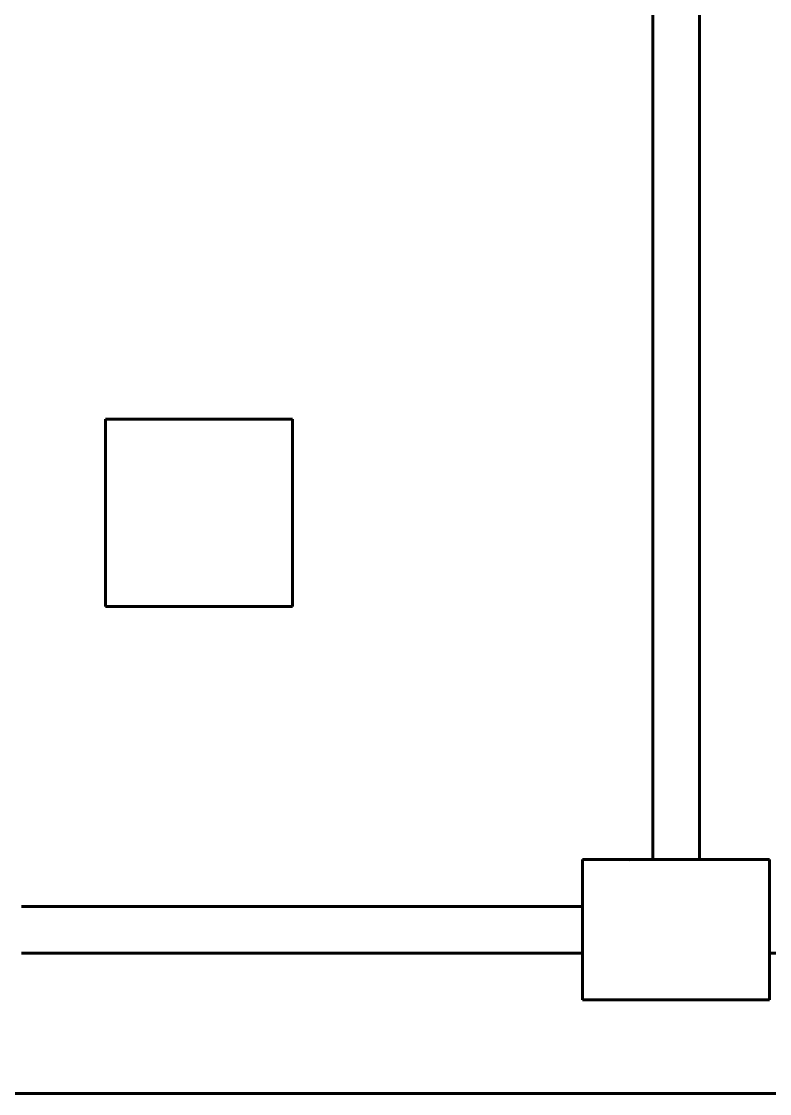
# Model space of a CAD drawing. Extents: x 0 to 297, y 0 to 292.
# Drawn here: x 162.34 to 170.34, y 62.79 to 74.25 of the extents above; entities that cross this region are included whole.
import ezdxf

# ---------------------------------------------------------------- set-up
doc = ezdxf.new("R2010")
doc.units = 0
doc.header["$MEASUREMENT"] = 0
doc.linetypes.add('K5LT_BASIC', pattern=[0])
doc.layers.add('Системный слой', color=7, linetype='Continuous')

# ---------------------------------------------------------------- blocks, each defined once
blk = doc.blocks.new('*U')
at = {"layer": 'Системный слой', "linetype": 'K5LT_BASIC', "lineweight": 60}
for p, q in [((165.236, 69.993), (163.236, 69.993)), ((163.236, 69.993), (163.236, 67.993)), ((165.236, 67.993), (165.236, 69.993)), ((163.236, 67.993), (165.236, 67.993)), ((170.338, 65.286), (168.338, 65.286)), ((168.338, 65.286), (168.338, 63.786)), ((170.338, 65.286), (168.338, 65.286)), ((168.338, 65.286), (168.338, 63.786)), ((170.338, 63.786), (170.338, 65.286)), ((170.338, 63.786), (170.338, 65.286)), ((168.338, 63.786), (170.338, 63.786)), ((168.338, 63.786), (170.338, 63.786))]:
    blk.add_line(p, q, dxfattribs=at)

msp = doc.modelspace()

# ---------------------------------------------------------------- linework, layer by layer
at = {"layer": 'Системный слой', "linetype": 'K5LT_BASIC', "lineweight": 60}
for p, q in [((169.088, 65.285), (169.088, 79.285)), ((169.588, 65.285), (169.588, 79.285)), ((168.338, 65.286), (168.338, 63.786)), ((168.338, 65.286), (170.338, 65.286)), ((170.338, 65.286), (168.338, 65.286)), ((168.338, 63.786), (168.338, 65.286)), ((168.338, 65.286), (168.338, 63.786)), ((168.338, 65.286), (170.338, 65.286)), ((168.838, 65.285), (168.338, 65.286)), ((170.338, 65.286), (168.338, 65.286)), ((170.338, 65.286), (170.338, 63.786)), ((170.338, 65.286), (170.338, 63.786)), ((170.338, 65.286), (170.338, 63.786)), ((170.338, 65.286), (170.338, 63.786)), ((162.338, 64.786), (168.338, 64.786)), ((168.338, 64.286), (162.338, 64.286)), ((176.338, 64.286), (170.338, 64.286)), ((170.338, 63.786), (168.338, 63.786)), ((168.338, 63.786), (170.338, 63.786)), ((170.338, 63.786), (168.338, 63.786)), ((168.338, 63.786), (170.338, 63.786)), ((169.588, 63.786), (168.838, 63.786)), ((169.588, 63.786), (168.838, 63.786)), ((157.338, 62.786), (200.338, 62.786))]:
    msp.add_line(p, q, dxfattribs=at)

# ---------------------------------------------------------------- block references
at = {"layer": 'Системный слой'}
msp.add_blockref('*U', (0, 0), dxfattribs=at)
msp.add_blockref('*U', (0, 0), dxfattribs=at)
msp.add_blockref('*U', (0, 0), dxfattribs=at)
msp.add_blockref('*U', (0, 0), dxfattribs=at)
msp.add_blockref('*U', (0, 0), dxfattribs=at)
msp.add_blockref('*U', (0, 0), dxfattribs=at)
msp.add_blockref('*U', (0, 0), dxfattribs=at)
msp.add_blockref('*U', (0, 0), dxfattribs=at)
msp.add_blockref('*U', (0, 0), dxfattribs=at)
msp.add_blockref('*U', (0, 0), dxfattribs=at)
msp.add_blockref('*U', (0, 0), dxfattribs=at)
msp.add_blockref('*U', (0, 0), dxfattribs=at)
msp.add_blockref('*U', (0, 0), dxfattribs=at)
msp.add_blockref('*U', (0, 0), dxfattribs=at)
msp.add_blockref('*U', (0, 0), dxfattribs=at)
msp.add_blockref('*U', (0, 0), dxfattribs=at)
msp.add_blockref('*U', (0, 0), dxfattribs=at)
msp.add_blockref('*U', (0, 0), dxfattribs=at)
msp.add_blockref('*U', (0, 0), dxfattribs=at)
msp.add_blockref('*U', (0, 0), dxfattribs=at)
msp.add_blockref('*U', (0, 0), dxfattribs=at)
msp.add_blockref('*U', (0, 0), dxfattribs=at)
msp.add_blockref('*U', (0, 0), dxfattribs=at)
msp.add_blockref('*U', (0, 0), dxfattribs=at)
msp.add_blockref('*U', (0, 0), dxfattribs=at)
msp.add_blockref('*U', (0, 0), dxfattribs=at)
msp.add_blockref('*U', (0, 0), dxfattribs=at)
msp.add_blockref('*U', (0, 0), dxfattribs=at)
msp.add_blockref('*U', (0, 0), dxfattribs=at)
msp.add_blockref('*U', (0, 0), dxfattribs=at)
msp.add_blockref('*U', (0, 0), dxfattribs=at)
msp.add_blockref('*U', (0, 0), dxfattribs=at)
msp.add_blockref('*U', (0, 0), dxfattribs=at)
msp.add_blockref('*U', (0, 0), dxfattribs=at)
msp.add_blockref('*U', (0, 0), dxfattribs=at)
msp.add_blockref('*U', (0, 0), dxfattribs=at)
msp.add_blockref('*U', (0, 0), dxfattribs=at)
msp.add_blockref('*U', (0, 0), dxfattribs=at)
msp.add_blockref('*U', (0, 0), dxfattribs=at)
msp.add_blockref('*U', (0, 0), dxfattribs=at)
msp.add_blockref('*U', (0, 0), dxfattribs=at)
msp.add_blockref('*U', (0, 0), dxfattribs=at)
msp.add_blockref('*U', (0, 0), dxfattribs=at)
msp.add_blockref('*U', (0, 0), dxfattribs=at)
msp.add_blockref('*U', (0, 0), dxfattribs=at)
msp.add_blockref('*U', (0, 0), dxfattribs=at)
msp.add_blockref('*U', (0, 0), dxfattribs=at)
msp.add_blockref('*U', (0, 0), dxfattribs=at)
msp.add_blockref('*U', (0, 0), dxfattribs=at)
msp.add_blockref('*U', (0, 0), dxfattribs=at)
msp.add_blockref('*U', (0, 0), dxfattribs=at)
msp.add_blockref('*U', (0, 0), dxfattribs=at)
msp.add_blockref('*U', (0, 0), dxfattribs=at)
msp.add_blockref('*U', (0, 0), dxfattribs=at)
msp.add_blockref('*U', (0, 0), dxfattribs=at)
msp.add_blockref('*U', (0, 0), dxfattribs=at)
msp.add_blockref('*U', (0, 0), dxfattribs=at)
msp.add_blockref('*U', (0, 0), dxfattribs=at)
msp.add_blockref('*U', (0, 0), dxfattribs=at)
msp.add_blockref('*U', (0, 0), dxfattribs=at)
msp.add_blockref('*U', (0, 0), dxfattribs=at)
msp.add_blockref('*U', (0, 0), dxfattribs=at)
msp.add_blockref('*U', (0, 0), dxfattribs=at)
msp.add_blockref('*U', (0, 0), dxfattribs=at)
msp.add_blockref('*U', (0, 0), dxfattribs=at)
msp.add_blockref('*U', (0, 0), dxfattribs=at)
msp.add_blockref('*U', (0, 0), dxfattribs=at)
msp.add_blockref('*U', (0, 0), dxfattribs=at)
msp.add_blockref('*U', (0, 0), dxfattribs=at)
msp.add_blockref('*U', (0, 0), dxfattribs=at)
msp.add_blockref('*U', (0, 0), dxfattribs=at)
msp.add_blockref('*U', (0, 0), dxfattribs=at)
msp.add_blockref('*U', (0, 0), dxfattribs=at)
msp.add_blockref('*U', (0, 0), dxfattribs=at)
msp.add_blockref('*U', (0, 0), dxfattribs=at)
msp.add_blockref('*U', (0, 0), dxfattribs=at)
msp.add_blockref('*U', (0, 0), dxfattribs=at)
msp.add_blockref('*U', (0, 0), dxfattribs=at)
msp.add_blockref('*U', (0, 0), dxfattribs=at)
msp.add_blockref('*U', (0, 0), dxfattribs=at)
msp.add_blockref('*U', (0, 0), dxfattribs=at)
msp.add_blockref('*U', (0, 0), dxfattribs=at)
msp.add_blockref('*U', (0, 0), dxfattribs=at)
msp.add_blockref('*U', (0, 0), dxfattribs=at)
msp.add_blockref('*U', (0, 0), dxfattribs=at)
msp.add_blockref('*U', (0, 0), dxfattribs=at)
msp.add_blockref('*U', (0, 0), dxfattribs=at)
msp.add_blockref('*U', (0, 0), dxfattribs=at)
msp.add_blockref('*U', (0, 0), dxfattribs=at)
msp.add_blockref('*U', (0, 0), dxfattribs=at)
msp.add_blockref('*U', (0, 0), dxfattribs=at)
msp.add_blockref('*U', (0, 0), dxfattribs=at)
msp.add_blockref('*U', (0, 0), dxfattribs=at)
msp.add_blockref('*U', (0, 0), dxfattribs=at)
msp.add_blockref('*U', (0, 0), dxfattribs=at)
msp.add_blockref('*U', (0, 0), dxfattribs=at)
msp.add_blockref('*U', (0, 0), dxfattribs=at)
msp.add_blockref('*U', (0, 0), dxfattribs=at)
msp.add_blockref('*U', (0, 0), dxfattribs=at)
msp.add_blockref('*U', (0, 0), dxfattribs=at)
msp.add_blockref('*U', (0, 0), dxfattribs=at)
msp.add_blockref('*U', (0, 0), dxfattribs=at)
msp.add_blockref('*U', (0, 0), dxfattribs=at)
msp.add_blockref('*U', (0, 0), dxfattribs=at)
msp.add_blockref('*U', (0, 0), dxfattribs=at)
msp.add_blockref('*U', (0, 0), dxfattribs=at)
msp.add_blockref('*U', (0, 0), dxfattribs=at)
msp.add_blockref('*U', (0, 0), dxfattribs=at)
msp.add_blockref('*U', (0, 0), dxfattribs=at)
msp.add_blockref('*U', (0, 0), dxfattribs=at)
msp.add_blockref('*U', (0, 0), dxfattribs=at)
msp.add_blockref('*U', (0, 0), dxfattribs=at)
msp.add_blockref('*U', (0, 0), dxfattribs=at)
msp.add_blockref('*U', (0, 0), dxfattribs=at)
msp.add_blockref('*U', (0, 0), dxfattribs=at)
msp.add_blockref('*U', (0, 0), dxfattribs=at)
msp.add_blockref('*U', (0, 0), dxfattribs=at)
msp.add_blockref('*U', (0, 0), dxfattribs=at)
msp.add_blockref('*U', (0, 0), dxfattribs=at)
msp.add_blockref('*U', (0, 0), dxfattribs=at)
msp.add_blockref('*U', (0, 0), dxfattribs=at)
msp.add_blockref('*U', (0, 0), dxfattribs=at)
msp.add_blockref('*U', (0, 0), dxfattribs=at)
msp.add_blockref('*U', (0, 0), dxfattribs=at)
msp.add_blockref('*U', (0, 0), dxfattribs=at)
msp.add_blockref('*U', (0, 0), dxfattribs=at)
msp.add_blockref('*U', (0, 0), dxfattribs=at)
msp.add_blockref('*U', (0, 0), dxfattribs=at)
msp.add_blockref('*U', (0, 0), dxfattribs=at)
msp.add_blockref('*U', (0, 0), dxfattribs=at)
msp.add_blockref('*U', (0, 0), dxfattribs=at)
msp.add_blockref('*U', (0, 0), dxfattribs=at)
msp.add_blockref('*U', (0, 0), dxfattribs=at)
msp.add_blockref('*U', (0, 0), dxfattribs=at)
msp.add_blockref('*U', (0, 0), dxfattribs=at)
msp.add_blockref('*U', (0, 0), dxfattribs=at)
msp.add_blockref('*U', (0, 0), dxfattribs=at)
msp.add_blockref('*U', (0, 0), dxfattribs=at)
msp.add_blockref('*U', (0, 0), dxfattribs=at)
msp.add_blockref('*U', (0, 0), dxfattribs=at)
msp.add_blockref('*U', (0, 0), dxfattribs=at)
msp.add_blockref('*U', (0, 0), dxfattribs=at)
msp.add_blockref('*U', (0, 0), dxfattribs=at)
msp.add_blockref('*U', (0, 0), dxfattribs=at)
msp.add_blockref('*U', (0, 0), dxfattribs=at)
msp.add_blockref('*U', (0, 0), dxfattribs=at)
msp.add_blockref('*U', (0, 0), dxfattribs=at)
msp.add_blockref('*U', (0, 0), dxfattribs=at)
msp.add_blockref('*U', (0, 0), dxfattribs=at)
msp.add_blockref('*U', (0, 0), dxfattribs=at)
msp.add_blockref('*U', (0, 0), dxfattribs=at)
msp.add_blockref('*U', (0, 0), dxfattribs=at)
msp.add_blockref('*U', (0, 0), dxfattribs=at)
msp.add_blockref('*U', (0, 0), dxfattribs=at)
msp.add_blockref('*U', (0, 0), dxfattribs=at)
msp.add_blockref('*U', (0, 0), dxfattribs=at)
msp.add_blockref('*U', (0, 0), dxfattribs=at)
msp.add_blockref('*U', (0, 0), dxfattribs=at)
msp.add_blockref('*U', (0, 0), dxfattribs=at)
msp.add_blockref('*U', (0, 0), dxfattribs=at)
msp.add_blockref('*U', (0, 0), dxfattribs=at)
msp.add_blockref('*U', (0, 0), dxfattribs=at)
msp.add_blockref('*U', (0, 0), dxfattribs=at)
msp.add_blockref('*U', (0, 0), dxfattribs=at)
msp.add_blockref('*U', (0, 0), dxfattribs=at)
msp.add_blockref('*U', (0, 0), dxfattribs=at)
msp.add_blockref('*U', (0, 0), dxfattribs=at)
msp.add_blockref('*U', (0, 0), dxfattribs=at)
msp.add_blockref('*U', (0, 0), dxfattribs=at)
msp.add_blockref('*U', (0, 0), dxfattribs=at)
msp.add_blockref('*U', (0, 0), dxfattribs=at)
msp.add_blockref('*U', (0, 0), dxfattribs=at)
msp.add_blockref('*U', (0, 0), dxfattribs=at)
msp.add_blockref('*U', (0, 0), dxfattribs=at)
msp.add_blockref('*U', (0, 0), dxfattribs=at)
msp.add_blockref('*U', (0, 0), dxfattribs=at)
msp.add_blockref('*U', (0, 0), dxfattribs=at)
msp.add_blockref('*U', (0, 0), dxfattribs=at)
msp.add_blockref('*U', (0, 0), dxfattribs=at)
msp.add_blockref('*U', (0, 0), dxfattribs=at)
msp.add_blockref('*U', (0, 0), dxfattribs=at)
msp.add_blockref('*U', (0, 0), dxfattribs=at)
msp.add_blockref('*U', (0, 0), dxfattribs=at)
msp.add_blockref('*U', (0, 0), dxfattribs=at)
msp.add_blockref('*U', (0, 0), dxfattribs=at)
msp.add_blockref('*U', (0, 0), dxfattribs=at)
msp.add_blockref('*U', (0, 0), dxfattribs=at)
msp.add_blockref('*U', (0, 0), dxfattribs=at)
msp.add_blockref('*U', (0, 0), dxfattribs=at)
msp.add_blockref('*U', (0, 0), dxfattribs=at)
msp.add_blockref('*U', (0, 0), dxfattribs=at)
msp.add_blockref('*U', (0, 0), dxfattribs=at)
msp.add_blockref('*U', (0, 0), dxfattribs=at)
msp.add_blockref('*U', (0, 0), dxfattribs=at)
msp.add_blockref('*U', (0, 0), dxfattribs=at)
msp.add_blockref('*U', (0, 0), dxfattribs=at)
msp.add_blockref('*U', (0, 0), dxfattribs=at)
msp.add_blockref('*U', (0, 0), dxfattribs=at)
msp.add_blockref('*U', (0, 0), dxfattribs=at)
msp.add_blockref('*U', (0, 0), dxfattribs=at)
msp.add_blockref('*U', (0, 0), dxfattribs=at)
msp.add_blockref('*U', (0, 0), dxfattribs=at)
msp.add_blockref('*U', (0, 0), dxfattribs=at)
msp.add_blockref('*U', (0, 0), dxfattribs=at)
msp.add_blockref('*U', (0, 0), dxfattribs=at)
msp.add_blockref('*U', (0, 0), dxfattribs=at)
msp.add_blockref('*U', (0, 0), dxfattribs=at)
msp.add_blockref('*U', (0, 0), dxfattribs=at)
msp.add_blockref('*U', (0, 0), dxfattribs=at)
msp.add_blockref('*U', (0, 0), dxfattribs=at)
msp.add_blockref('*U', (0, 0), dxfattribs=at)
msp.add_blockref('*U', (0, 0), dxfattribs=at)
msp.add_blockref('*U', (0, 0), dxfattribs=at)
msp.add_blockref('*U', (0, 0), dxfattribs=at)
msp.add_blockref('*U', (0, 0), dxfattribs=at)
msp.add_blockref('*U', (0, 0), dxfattribs=at)
msp.add_blockref('*U', (0, 0), dxfattribs=at)
msp.add_blockref('*U', (0, 0), dxfattribs=at)
msp.add_blockref('*U', (0, 0), dxfattribs=at)
msp.add_blockref('*U', (0, 0), dxfattribs=at)
msp.add_blockref('*U', (0, 0), dxfattribs=at)
msp.add_blockref('*U', (0, 0), dxfattribs=at)
msp.add_blockref('*U', (0, 0), dxfattribs=at)
msp.add_blockref('*U', (0, 0), dxfattribs=at)
msp.add_blockref('*U', (0, 0), dxfattribs=at)
msp.add_blockref('*U', (0, 0), dxfattribs=at)
msp.add_blockref('*U', (0, 0), dxfattribs=at)
msp.add_blockref('*U', (0, 0), dxfattribs=at)
msp.add_blockref('*U', (0, 0), dxfattribs=at)
msp.add_blockref('*U', (0, 0), dxfattribs=at)
msp.add_blockref('*U', (0, 0), dxfattribs=at)
msp.add_blockref('*U', (0, 0), dxfattribs=at)
msp.add_blockref('*U', (0, 0), dxfattribs=at)
msp.add_blockref('*U', (0, 0), dxfattribs=at)
msp.add_blockref('*U', (0, 0), dxfattribs=at)
msp.add_blockref('*U', (0, 0), dxfattribs=at)
msp.add_blockref('*U', (0, 0), dxfattribs=at)
msp.add_blockref('*U', (0, 0), dxfattribs=at)
msp.add_blockref('*U', (0, 0), dxfattribs=at)
msp.add_blockref('*U', (0, 0), dxfattribs=at)
msp.add_blockref('*U', (0, 0), dxfattribs=at)
msp.add_blockref('*U', (0, 0), dxfattribs=at)
msp.add_blockref('*U', (0, 0), dxfattribs=at)
msp.add_blockref('*U', (0, 0), dxfattribs=at)
msp.add_blockref('*U', (0, 0), dxfattribs=at)
msp.add_blockref('*U', (0, 0), dxfattribs=at)
msp.add_blockref('*U', (0, 0), dxfattribs=at)
msp.add_blockref('*U', (0, 0), dxfattribs=at)
msp.add_blockref('*U', (0, 0), dxfattribs=at)
msp.add_blockref('*U', (0, 0), dxfattribs=at)
msp.add_blockref('*U', (0, 0), dxfattribs=at)
msp.add_blockref('*U', (0, 0), dxfattribs=at)
msp.add_blockref('*U', (0, 0), dxfattribs=at)
msp.add_blockref('*U', (0, 0), dxfattribs=at)
msp.add_blockref('*U', (0, 0), dxfattribs=at)
msp.add_blockref('*U', (0, 0), dxfattribs=at)
msp.add_blockref('*U', (0, 0), dxfattribs=at)
msp.add_blockref('*U', (0, 0), dxfattribs=at)
msp.add_blockref('*U', (0, 0), dxfattribs=at)
msp.add_blockref('*U', (0, 0), dxfattribs=at)
msp.add_blockref('*U', (0, 0), dxfattribs=at)
msp.add_blockref('*U', (0, 0), dxfattribs=at)
msp.add_blockref('*U', (0, 0), dxfattribs=at)
msp.add_blockref('*U', (0, 0), dxfattribs=at)
msp.add_blockref('*U', (0, 0), dxfattribs=at)
msp.add_blockref('*U', (0, 0), dxfattribs=at)
msp.add_blockref('*U', (0, 0), dxfattribs=at)
msp.add_blockref('*U', (0, 0), dxfattribs=at)
msp.add_blockref('*U', (0, 0), dxfattribs=at)
msp.add_blockref('*U', (0, 0), dxfattribs=at)
msp.add_blockref('*U', (0, 0), dxfattribs=at)
msp.add_blockref('*U', (0, 0), dxfattribs=at)
msp.add_blockref('*U', (0, 0), dxfattribs=at)
msp.add_blockref('*U', (0, 0), dxfattribs=at)
msp.add_blockref('*U', (0, 0), dxfattribs=at)
msp.add_blockref('*U', (0, 0), dxfattribs=at)
msp.add_blockref('*U', (0, 0), dxfattribs=at)
msp.add_blockref('*U', (0, 0), dxfattribs=at)
msp.add_blockref('*U', (0, 0), dxfattribs=at)
msp.add_blockref('*U', (0, 0), dxfattribs=at)
msp.add_blockref('*U', (0, 0), dxfattribs=at)
msp.add_blockref('*U', (0, 0), dxfattribs=at)
msp.add_blockref('*U', (0, 0), dxfattribs=at)
msp.add_blockref('*U', (0, 0), dxfattribs=at)
msp.add_blockref('*U', (0, 0), dxfattribs=at)
msp.add_blockref('*U', (0, 0), dxfattribs=at)
msp.add_blockref('*U', (0, 0), dxfattribs=at)
msp.add_blockref('*U', (0, 0), dxfattribs=at)
msp.add_blockref('*U', (0, 0), dxfattribs=at)
msp.add_blockref('*U', (0, 0), dxfattribs=at)
msp.add_blockref('*U', (0, 0), dxfattribs=at)
msp.add_blockref('*U', (0, 0), dxfattribs=at)
msp.add_blockref('*U', (0, 0), dxfattribs=at)
msp.add_blockref('*U', (0, 0), dxfattribs=at)
msp.add_blockref('*U', (0, 0), dxfattribs=at)
msp.add_blockref('*U', (0, 0), dxfattribs=at)
msp.add_blockref('*U', (0, 0), dxfattribs=at)
msp.add_blockref('*U', (0, 0), dxfattribs=at)
msp.add_blockref('*U', (0, 0), dxfattribs=at)
msp.add_blockref('*U', (0, 0), dxfattribs=at)
msp.add_blockref('*U', (0, 0), dxfattribs=at)
msp.add_blockref('*U', (0, 0), dxfattribs=at)
msp.add_blockref('*U', (0, 0), dxfattribs=at)
msp.add_blockref('*U', (0, 0), dxfattribs=at)
msp.add_blockref('*U', (0, 0), dxfattribs=at)
msp.add_blockref('*U', (0, 0), dxfattribs=at)
msp.add_blockref('*U', (0, 0), dxfattribs=at)
msp.add_blockref('*U', (0, 0), dxfattribs=at)
msp.add_blockref('*U', (0, 0), dxfattribs=at)
msp.add_blockref('*U', (0, 0), dxfattribs=at)
msp.add_blockref('*U', (0, 0), dxfattribs=at)
msp.add_blockref('*U', (0, 0), dxfattribs=at)
msp.add_blockref('*U', (0, 0), dxfattribs=at)
msp.add_blockref('*U', (0, 0), dxfattribs=at)
msp.add_blockref('*U', (0, 0), dxfattribs=at)
msp.add_blockref('*U', (0, 0), dxfattribs=at)
msp.add_blockref('*U', (0, 0), dxfattribs=at)
msp.add_blockref('*U', (0, 0), dxfattribs=at)
msp.add_blockref('*U', (0, 0), dxfattribs=at)
msp.add_blockref('*U', (0, 0), dxfattribs=at)
msp.add_blockref('*U', (0, 0), dxfattribs=at)
msp.add_blockref('*U', (0, 0), dxfattribs=at)
msp.add_blockref('*U', (0, 0), dxfattribs=at)
msp.add_blockref('*U', (0, 0), dxfattribs=at)
msp.add_blockref('*U', (0, 0), dxfattribs=at)
msp.add_blockref('*U', (0, 0), dxfattribs=at)
msp.add_blockref('*U', (0, 0), dxfattribs=at)
msp.add_blockref('*U', (0, 0), dxfattribs=at)
msp.add_blockref('*U', (0, 0), dxfattribs=at)
msp.add_blockref('*U', (0, 0), dxfattribs=at)
msp.add_blockref('*U', (0, 0), dxfattribs=at)
msp.add_blockref('*U', (0, 0), dxfattribs=at)
msp.add_blockref('*U', (0, 0), dxfattribs=at)
msp.add_blockref('*U', (0, 0), dxfattribs=at)
msp.add_blockref('*U', (0, 0), dxfattribs=at)
msp.add_blockref('*U', (0, 0), dxfattribs=at)
msp.add_blockref('*U', (0, 0), dxfattribs=at)
msp.add_blockref('*U', (0, 0), dxfattribs=at)
msp.add_blockref('*U', (0, 0), dxfattribs=at)
msp.add_blockref('*U', (0, 0), dxfattribs=at)
msp.add_blockref('*U', (0, 0), dxfattribs=at)
msp.add_blockref('*U', (0, 0), dxfattribs=at)
msp.add_blockref('*U', (0, 0), dxfattribs=at)
msp.add_blockref('*U', (0, 0), dxfattribs=at)
msp.add_blockref('*U', (0, 0), dxfattribs=at)
msp.add_blockref('*U', (0, 0), dxfattribs=at)
msp.add_blockref('*U', (0, 0), dxfattribs=at)
msp.add_blockref('*U', (0, 0), dxfattribs=at)
msp.add_blockref('*U', (0, 0), dxfattribs=at)
msp.add_blockref('*U', (0, 0), dxfattribs=at)
msp.add_blockref('*U', (0, 0), dxfattribs=at)
msp.add_blockref('*U', (0, 0), dxfattribs=at)
msp.add_blockref('*U', (0, 0), dxfattribs=at)
msp.add_blockref('*U', (0, 0), dxfattribs=at)
msp.add_blockref('*U', (0, 0), dxfattribs=at)
msp.add_blockref('*U', (0, 0), dxfattribs=at)
msp.add_blockref('*U', (0, 0), dxfattribs=at)
msp.add_blockref('*U', (0, 0), dxfattribs=at)
msp.add_blockref('*U', (0, 0), dxfattribs=at)
msp.add_blockref('*U', (0, 0), dxfattribs=at)
msp.add_blockref('*U', (0, 0), dxfattribs=at)
msp.add_blockref('*U', (0, 0), dxfattribs=at)
msp.add_blockref('*U', (0, 0), dxfattribs=at)
msp.add_blockref('*U', (0, 0), dxfattribs=at)
msp.add_blockref('*U', (0, 0), dxfattribs=at)
msp.add_blockref('*U', (0, 0), dxfattribs=at)
msp.add_blockref('*U', (0, 0), dxfattribs=at)
msp.add_blockref('*U', (0, 0), dxfattribs=at)
msp.add_blockref('*U', (0, 0), dxfattribs=at)
msp.add_blockref('*U', (0, 0), dxfattribs=at)
msp.add_blockref('*U', (0, 0), dxfattribs=at)
msp.add_blockref('*U', (0, 0), dxfattribs=at)
msp.add_blockref('*U', (0, 0), dxfattribs=at)
msp.add_blockref('*U', (0, 0), dxfattribs=at)
msp.add_blockref('*U', (0, 0), dxfattribs=at)
msp.add_blockref('*U', (0, 0), dxfattribs=at)
msp.add_blockref('*U', (0, 0), dxfattribs=at)
msp.add_blockref('*U', (0, 0), dxfattribs=at)
msp.add_blockref('*U', (0, 0), dxfattribs=at)
msp.add_blockref('*U', (0, 0), dxfattribs=at)
msp.add_blockref('*U', (0, 0), dxfattribs=at)
msp.add_blockref('*U', (0, 0), dxfattribs=at)
msp.add_blockref('*U', (0, 0), dxfattribs=at)
msp.add_blockref('*U', (0, 0), dxfattribs=at)
msp.add_blockref('*U', (0, 0), dxfattribs=at)
msp.add_blockref('*U', (0, 0), dxfattribs=at)
msp.add_blockref('*U', (0, 0), dxfattribs=at)
msp.add_blockref('*U', (0, 0), dxfattribs=at)
msp.add_blockref('*U', (0, 0), dxfattribs=at)
msp.add_blockref('*U', (0, 0), dxfattribs=at)
msp.add_blockref('*U', (0, 0), dxfattribs=at)
msp.add_blockref('*U', (0, 0), dxfattribs=at)
msp.add_blockref('*U', (0, 0), dxfattribs=at)
msp.add_blockref('*U', (0, 0), dxfattribs=at)
msp.add_blockref('*U', (0, 0), dxfattribs=at)
msp.add_blockref('*U', (0, 0), dxfattribs=at)
msp.add_blockref('*U', (0, 0), dxfattribs=at)
msp.add_blockref('*U', (0, 0), dxfattribs=at)
msp.add_blockref('*U', (0, 0), dxfattribs=at)
msp.add_blockref('*U', (0, 0), dxfattribs=at)
msp.add_blockref('*U', (0, 0), dxfattribs=at)
msp.add_blockref('*U', (0, 0), dxfattribs=at)
msp.add_blockref('*U', (0, 0), dxfattribs=at)
msp.add_blockref('*U', (0, 0), dxfattribs=at)
msp.add_blockref('*U', (0, 0), dxfattribs=at)
msp.add_blockref('*U', (0, 0), dxfattribs=at)
msp.add_blockref('*U', (0, 0), dxfattribs=at)
msp.add_blockref('*U', (0, 0), dxfattribs=at)
msp.add_blockref('*U', (0, 0), dxfattribs=at)
msp.add_blockref('*U', (0, 0), dxfattribs=at)
msp.add_blockref('*U', (0, 0), dxfattribs=at)
msp.add_blockref('*U', (0, 0), dxfattribs=at)
msp.add_blockref('*U', (0, 0), dxfattribs=at)
msp.add_blockref('*U', (0, 0), dxfattribs=at)
msp.add_blockref('*U', (0, 0), dxfattribs=at)
msp.add_blockref('*U', (0, 0), dxfattribs=at)
msp.add_blockref('*U', (0, 0), dxfattribs=at)
msp.add_blockref('*U', (0, 0), dxfattribs=at)
msp.add_blockref('*U', (0, 0), dxfattribs=at)
msp.add_blockref('*U', (0, 0), dxfattribs=at)
msp.add_blockref('*U', (0, 0), dxfattribs=at)

doc.saveas('drawing.dxf')
